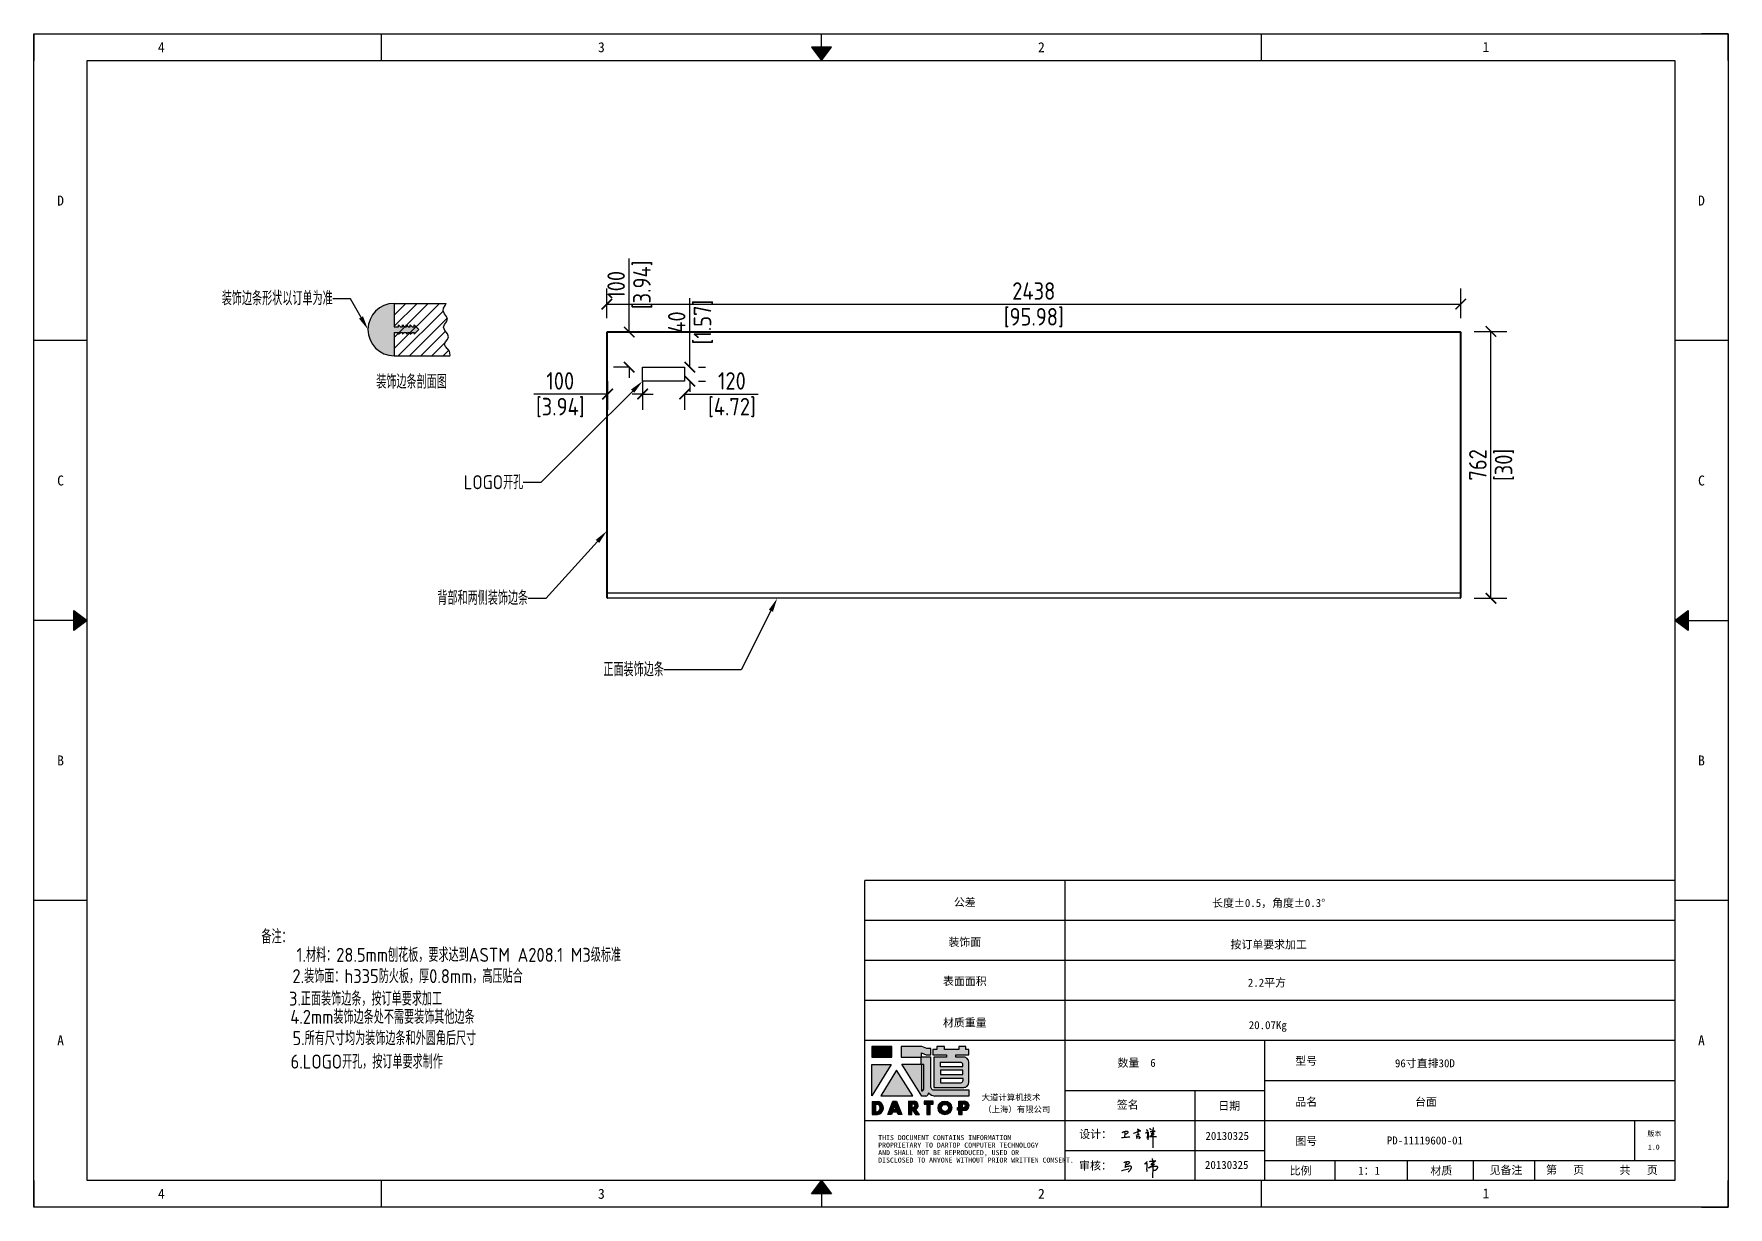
# Model space of a CAD drawing. Header units: millimetres. Extents: x -8883 to 24658, y -3888 to 8326.
# Drawn here: x 9113 to 13951, y -3888 to -538 of the extents above; entities that cross this region are included whole.
import ezdxf
from ezdxf import colors
from ezdxf.entities.mleader import LeaderData, LeaderLine
from ezdxf.enums import TextEntityAlignment as Align
from ezdxf.math import Vec2, Vec3

# ---------------------------------------------------------------- set-up
doc = ezdxf.new("R2010")
doc.units = ezdxf.units.MM
doc.header["$MEASUREMENT"] = 0
doc.linetypes.add('DOT', pattern=[0.2, 0.1, -0.1])
for name, color, linetype in [('4', 7, 'Continuous'), ('ATTACHMENT', 7, 'Continuous'), ('DIM', 254, 'Continuous'), ('print', 30, 'Continuous'), ('WORKSURFACE', 7, 'Continuous')]:
    doc.layers.add(name, color=color, linetype=linetype)
doc.styles.add('Dartop', font='')
doc.styles.add('Dartop Text Style', font='gbenor.shx', dxfattribs={"bigfont": 'gbcbig.shx'})
doc.styles.add('hzHT', font='simhei.ttf')
doc.styles.get('Dartop').set_extended_font_data('FangSong_GB2312')
doc.dimstyles.new('Dartop DIM Style', dxfattribs={"dimscale": 20, "dimtxt": 2.5, "dimasz": 1.5, "dimexe": 2.25, "dimexo": 2, "dimtad": 1, "dimdsep": 46, "dimtxsty": 'Dartop Text Style', "dimblk": 'ARCHTICK', "dimcen": 0.09, "dimadec": 1, "dimazin": 0, "dimtfac": 1, "dimtofl": 0, "dimtmove": 0, "dimatfit": 1, "dimfxl": 1, "dimtolj": 1, "dimtzin": 0, "dimarcsym": 0})

# ---------------------------------------------------------------- blocks, each defined once
blk = doc.blocks.new('*U77')
at = {"color": 254, "linetype": 'Continuous', "extrusion": (0, 0, -1)}
for points in [[(-17, 0.333), (-16.812, 0.25), (-17, 0.5)], [(-17, 0.333), (-17.188, 0.25), (-16.812, 0.25)], [(-17, 0.333), (-17, 0.5), (-17.188, 0.25)]]:
    blk.add_solid(points, dxfattribs=at)
blk = doc.blocks.new('*U76')
at = {"color": 254, "linetype": 'Continuous', "extrusion": (0, 0, -1)}
for points in [[(-33.167, 11), (-33, 11), (-33.25, 11.188)], [(-33.167, 11), (-33.25, 11.188), (-33.25, 10.812)], [(-33.167, 11), (-33.25, 10.812), (-33, 11)]]:
    blk.add_solid(points, dxfattribs=at)
blk = doc.blocks.new('*U78')
at = {"color": 254, "linetype": 'Continuous'}
for points in [[(17, 21.667), (17.188, 21.75), (16.812, 21.75)], [(17, 21.667), (16.812, 21.75), (17, 21.5)], [(17, 21.667), (17, 21.5), (17.188, 21.75)]]:
    blk.add_solid(points, dxfattribs=at)
blk = doc.blocks.new('*U75')
at = {"color": 254, "linetype": 'Continuous', "extrusion": (0, 0, -1)}
for points in [[(-0.833, 11), (-0.75, 10.812), (-0.75, 11.188)], [(-0.833, 11), (-0.75, 11.188), (-1, 11)], [(-0.833, 11), (-1, 11), (-0.75, 10.812)]]:
    blk.add_solid(points, dxfattribs=at)
blk = doc.blocks.new('dadao')
for p, q in [((48, 19.2), (44.9, 10.4)), ((44.9, 10.4), (51.2, 10.4)), ((51.2, 10.4), (48, 19.2))]:
    blk.add_line(p, q)
for points in [[(41.8, 121.6), (41.8, 143.7), (-0.4, 143.7), (-0.4, 121.6), (41.8, 121.6)], [(104.8, 122), (104.8, 130.3), (114.1, 126.3), (124.2, 126.3), (124.2, 139.6), (115.9, 139.6), (105.1, 143.9), (61.5, 143.9)], [(61.7, 144), (61.7, 121.3), (103.9, 121.3)], [(113.4, 38.7), (105.1, 38.7), (63, 106.5), (103.9, 106.5), (103.9, 120.9), (103.9, 121.3)], [(109.7, 53.6), (109.7, 106.2), (104.3, 106.2), (104.3, 50.4), (106.6, 50.4)], [(144.6, 94.4), (144.6, 84.8), (192, 84.8), (192, 94.1), (144.9, 94.1)], [(120.2, 45), (119.5, 45), (119.5, 44.6)], [(0, 28), (0, 0), (11.8, 0)], [(0.1, 28), (14, 28)], [(7.1, 21.8), (7.1, 6.1), (12, 6.1)], [(7.1, 21.8), (11.4, 21.8)], [(76.8, 28.2), (76.8, 0), (84.1, 0), (84.1, 11.1), (91.6, -0.1), (100.3, -0.1), (91.7, 11.1)], [(76.8, 28.2), (90.6, 28.2)], [(84, 22.7), (84, 15.3), (87.2, 15.3)], [(84, 22.7), (87.3, 22.7)], [(183.7, 0), (183.7, 9.6), (180.6, 9.6), (180.6, 14.9), (183.8, 14.9), (183.8, 28.1), (196.1, 28.1), (196.5, 28.1)], [(183.7, 0), (190.9, 0), (190.9, 9.6), (198.8, 9.6)], [(194.9, 22.3), (190.8, 22.3), (190.8, 15), (194.4, 15)]]:
    blk.add_lwpolyline(points)
blk.add_lwpolyline([(137.1, 144.2), (137.1, 137.9), (128.3, 137.9), (128.3, 126.5), (157.3, 126.5), (157.3, 121.5), (130.3, 121.5), (130.3, 57.5), (194.4, 57.5, 0.414214), (204.4, 67.5), (204.4, 111.3, 0.414214), (194.4, 121.3), (177.5, 121.3), (177.5, 126.3), (204.7, 126.3), (204.7, 137.7), (198.2, 137.7), (198.2, 143.9), (183.3, 143.9), (183.3, 138), (153, 138), (153, 144.2), (137.1, 144.2)], format="xyb", close=True)
for points in [[(104.8, 122), (123.4, 122), (123.4, 60, 0.414214), (131.4, 52), (204.8, 52), (204.8, 39.1), (131.7, 39.1)], [(144.3, 110.8), (144.3, 101.8), (192.3, 101.8), (192.3, 105.5, 0.414214), (187.3, 110.5), (144.3, 110.5)], [(144.6, 77), (144.6, 67.5), (187.6, 67.5, 0.414214), (192.6, 72.5), (192.6, 76.4), (144.6, 76.4)]]:
    blk.add_lwpolyline(points, format="xyb")
for points in [[(-0.3, 106.2), (40.4, 106.2), (-0.3, 39.7), (-0.3, 106.2)], [(51.7, 94.1), (18.4, 39.3), (86.2, 39.3)], [(43.8, 28.2), (51.8, 28.2), (62.6, -0.1), (55, -0.1), (53.2, 5), (42.9, 5), (41.1, 0), (33.6, 0)], [(110, 28.1), (110, 21.9), (116, 21.9), (116, -0.1), (123.2, -0.1), (123.2, 22), (129.2, 22), (129.2, 28.1), (110, 28.1)]]:
    blk.add_lwpolyline(points, close=True)
for radius in [14.5, 7.44]:
    blk.add_circle((154.2, 14.2), radius)
for centre, radius, start, end in [((99.2, 60.7), 12.6, 305.6399, 325.969), ((111.6, 46.7), 8.19, 282.9811, 347.6627), ((136, 61.7), 22.9, 226.7358, 259.3209), ((8.5, 13.9), 8.49, 294.2143, 69.7177), ((9.6, 14.2), 14.4, 278.6604, 72.3203), ((86.4, 19), 3.8, 282.527, 76.7196), ((88.6, 19.4), 8.95, 290.6073, 77.2124), ((193.7, 18.7), 3.8, 280.9891, 72.5513), ((195.7, 18.6), 9.51, 288.8959, 85.2442)]:
    blk.add_arc(centre, radius, start, end)
blk = doc.blocks.new('h')
for p, q in [((20768.1, -2360.9), (20773, -2359.1)), ((20769.5, -2366.9), (20769.8, -2370.6)), ((20769.8, -2370.6), (20770.9, -2378)), ((20770.9, -2378), (20771.5, -2370.6)), ((20772.4, -2369.3), (20774.9, -2367.8)), ((20773, -2359.1), (20784.1, -2355.2)), ((20773.3, -2331.8), (20775.3, -2338.7)), ((20789.1, -2340.9), (20773.5, -2331.9)), ((20775.3, -2338.7), (20775.6, -2351.2)), ((20775.6, -2351.2), (20775.5, -2357.3)), ((20782.2, -2369.2), (20780, -2377.1)), ((20780, -2377.1), (20788.3, -2371.3)), ((20780.1, -2366.4), (20780.8, -2366.4)), ((20781.9, -2367.4), (20782.2, -2369.2)), ((20845.7, -2343.5), (20848.4, -2353)), ((20848.9, -2370.3), (20847.9, -2424)), ((20848.4, -2353), (20848.9, -2370.3))]:
    blk.add_line(p, q)
for points in [[(20696.6, -2372.4, 0.002073), (20710.6, -2371.9, 0.016137), (20719.6, -2371.3, 0.008314), (20736.9, -2369.3)], [(20699.1, -2348.2, -0.029745), (20704.6, -2345.4, -0.046842), (20708.4, -2344.2, -0.00919), (20714.3, -2343, -0.018517), (20717.2, -2342.5, -0.037841), (20720.3, -2342.4, -0.039541), (20723.2, -2342.8, -0.149785), (20726, -2344.3, -0.204935), (20726.9, -2346.6, -0.074872), (20726.5, -2348.3, -0.061615), (20725.6, -2350.3, -0.034204), (20723.8, -2352.6, -0.045776), (20722.3, -2354.1, -0.054985), (20720.4, -2355.3, -0.036348), (20717.3, -2356.5, -0.067752), (20715.7, -2356.8, -0.043553), (20713.2, -2356.7)], [(20755, -2351.9, -0.024077), (20759.9, -2350.1, -0.013147), (20768.7, -2346.5, -0.00522), (20775.4, -2344.1, -0.018517), (20777.3, -2343.4, -0.008274), (20786.3, -2341, -0.039541), (20788.3, -2340.8, -0.079216), (20789.4, -2341, -0.204935)], [(20813.5, -2350.1, 0.007348), (20815.9, -2348.7, 0.008421), (20818, -2347.3, 0.009459), (20819.7, -2346.2, -0.016325), (20820.7, -2345.5, -0.173771), (20821.8, -2345.3, -0.085159), (20823.9, -2346, -0.125883), (20826, -2347.9, -0.160659), (20826.6, -2350.1, -0.010447), (20826.5, -2352.3, -0.008247), (20826.2, -2355.1, -0.002698), (20825.3, -2374, 0.001562), (20823.9, -2383.7, 0.016137)], [(20816.8, -2335, -0.053561), (20819.6, -2336.1, -0.075272), (20821.3, -2337.3, -0.005295), (20822.5, -2338.5, -0.009337), (20823.1, -2339.1, -0.026146), (20823.7, -2339.8, -0.016644), (20824.5, -2340.9)], [(20832.1, -2329.2, -0.053561), (20834.9, -2330.3, -0.075272), (20836.7, -2331.5, -0.005295), (20837.8, -2332.6, -0.009337), (20838.5, -2333.3, -0.026146), (20839, -2334, -0.016644), (20839.8, -2335.1)], [(20836, -2343.7, -0.02797), (20842.1, -2342.6, -0.048868), (20845.6, -2342.2, -0.00919), (20851.1, -2341.4, -0.018517), (20853.9, -2341.1, -0.037841), (20856.7, -2341.2, -0.039541), (20859.4, -2341.6, -0.018282), (20840.6, -2354.7, -0.000937)], [(20847.6, -2340.2, 0.021784), (20849.6, -2335.9, 0.028296), (20850.8, -2332.4, 0.008136), (20851.9, -2328.2, 0.028913), (20852.2, -2327, 0.08193), (20852.1, -2325.9, 0.075058), (20851.7, -2324.7, 0.275043)]]:
    blk.add_lwpolyline(points, format="xyb")
for points in [[(20711.3, -2343.5), (20711.3, -2343.5), (20711.5, -2355.8), (20710.7, -2368), (20710.6, -2371.9)], [(20821.5, -2350.6), (20822.4, -2359.2), (20822.2, -2364.9), (20821.7, -2369), (20821.3, -2376.3), (20823.6, -2368.5), (20827.2, -2366.3), (20829.5, -2366.3)], [(20840.6, -2354.7), (20850, -2354.7), (20855, -2354.3), (20845.9, -2361.1), (20840.5, -2364), (20833, -2367.5), (20863.2, -2367.4), (20865.9, -2367.3)]]:
    blk.add_lwpolyline(points)
for centre, radius, start, end in [((20773.7, -2371.2), 2.3, 121.9907, 163.60158), ((20787.5, -2406), 40.3, 100.61827, 108.24823), ((20780.8, -2367.6), 1.15, 9.4675, 90)]:
    blk.add_arc(centre, radius, start, end)
blk = doc.blocks.new('_ArchTick')
at = {"color": 0, "linetype": 'ByBlock', "const_width": 0.15}
blk.add_lwpolyline([(-0.5, -0.5), (0.5, 0.5)], dxfattribs=at)
blk = doc.blocks.new('*D79')
at = {"layer": 'Defpoints', "color": 0, "transparency": 16777216}
for p in [(13187.2, -1309.6), (10749.2, -1389.6), (13187.2, -1389.6)]:
    blk.add_point(p, dxfattribs=at)
at = {"layer": 'DIM', "color": 0, "lineweight": -2, "transparency": 16777216}
for p, q in [((10749.2, -1349.6), (10749.2, -1264.6)), ((13187.2, -1349.6), (13187.2, -1264.6)), ((10749.2, -1309.6), (13187.2, -1309.6))]:
    blk.add_line(p, q, dxfattribs=at)
at = {"layer": 'DIM', "color": 0, "lineweight": -2, "transparency": 16777216, "xscale": 30, "yscale": 30, "zscale": 30, "rotation": 180}
blk.add_blockref('_ArchTick', (10749.2, -1309.6), dxfattribs=at)
at = {"layer": 'DIM', "color": 0, "lineweight": -2, "transparency": 16777216, "xscale": 30, "yscale": 30, "zscale": 30}
blk.add_blockref('_ArchTick', (13187.2, -1309.6), dxfattribs=at)
at = {"layer": 'DIM', "color": 0, "transparency": 16777216, "char_height": 50, "attachment_point": 5, "style": 'Dartop Text Style'}
for s, insert in [('\\A1;2438', (11968.2, -1272.1)), ('\\A1;[95.98]', (11968.2, -1348.2))]:
    blk.add_mtext(s, dxfattribs=dict(at, insert=insert))
blk = doc.blocks.new('*D80')
at = {"layer": 'Defpoints', "color": 0, "transparency": 16777216}
for p in [(13185.2, -1387.6), (13273.6, -1387.6), (13185.2, -2149.6)]:
    blk.add_point(p, dxfattribs=at)
at = {"layer": 'DIM', "color": 0, "lineweight": -2, "transparency": 16777216}
for p, q in [((13225.2, -1387.6), (13318.6, -1387.6)), ((13273.6, -2149.6), (13273.6, -1387.6)), ((13225.2, -2149.6), (13318.6, -2149.6))]:
    blk.add_line(p, q, dxfattribs=at)
at = {"layer": 'DIM', "color": 0, "lineweight": -2, "transparency": 16777216, "xscale": 30, "yscale": 30, "zscale": 30}
for p, rotation in [((13273.6, -1387.6), 90), ((13273.6, -2149.6), 270)]:
    blk.add_blockref('_ArchTick', p, dxfattribs=dict(at, rotation=rotation))
at = {"layer": 'DIM', "color": 0, "transparency": 16777216, "char_height": 50, "attachment_point": 5, "rotation": 90, "style": 'Dartop Text Style'}
for s, insert in [('\\A1;762', (13236.1, -1768.6)), ('\\A1;[30]', (13312.1, -1768.6))]:
    blk.add_mtext(s, dxfattribs=dict(at, insert=insert))
blk = doc.blocks.new('*D81')
at = {"layer": 'Defpoints', "color": 0, "transparency": 16777216}
for p in [(10751.2, -1489.6), (10851.2, -1489.6), (10751.2, -1566.3)]:
    blk.add_point(p, dxfattribs=at)
at = {"layer": 'DIM', "color": 0, "lineweight": -2, "transparency": 16777216}
for p, q in [((10751.2, -1529.6), (10751.2, -1611.3)), ((10851.2, -1529.6), (10851.2, -1611.3)), ((10751.2, -1566.3), (10541.1, -1566.3)), ((10851.2, -1566.3), (10881.2, -1566.3))]:
    blk.add_line(p, q, dxfattribs=at)
at = {"layer": 'DIM', "color": 0, "lineweight": -2, "transparency": 16777216, "xscale": 30, "yscale": 30, "zscale": 30}
blk.add_blockref('_ArchTick', (10751.2, -1566.3), dxfattribs=at)
at = {"layer": 'DIM', "color": 0, "lineweight": -2, "transparency": 16777216, "xscale": 30, "yscale": 30, "zscale": 30, "rotation": 180}
blk.add_blockref('_ArchTick', (10851.2, -1566.3), dxfattribs=at)
at = {"layer": 'DIM', "color": 0, "transparency": 16777216, "char_height": 50, "attachment_point": 5, "style": 'Dartop Text Style'}
for s, insert in [('\\A1;100', (10616.2, -1528.8)), ('\\A1;[3.94]', (10616.2, -1604.8))]:
    blk.add_mtext(s, dxfattribs=dict(at, insert=insert))
blk = doc.blocks.new('*D82')
at = {"layer": 'Defpoints', "color": 0, "transparency": 16777216}
for p in [(10813.3, -1389.6), (10851.2, -1389.6), (10851.2, -1489.6)]:
    blk.add_point(p, dxfattribs=at)
at = {"layer": 'DIM', "color": 0, "lineweight": -2, "transparency": 16777216}
for p, q in [((10813.3, -1389.6), (10813.3, -1179.4)), ((10811.2, -1389.6), (10768.3, -1389.6)), ((10811.2, -1489.6), (10768.3, -1489.6)), ((10813.3, -1489.6), (10813.3, -1519.6))]:
    blk.add_line(p, q, dxfattribs=at)
at = {"layer": 'DIM', "color": 0, "lineweight": -2, "transparency": 16777216, "xscale": 30, "yscale": 30, "zscale": 30}
for p, rotation in [((10813.3, -1389.6), 270), ((10813.3, -1489.6), 90)]:
    blk.add_blockref('_ArchTick', p, dxfattribs=dict(at, rotation=rotation))
at = {"layer": 'DIM', "color": 0, "transparency": 16777216, "char_height": 50, "attachment_point": 5, "rotation": 90, "style": 'Dartop Text Style'}
for s, insert in [('\\A1;[3.94]', (10851.8, -1254.5)), ('\\A1;100', (10775.8, -1254.5))]:
    blk.add_mtext(s, dxfattribs=dict(at, insert=insert))
blk = doc.blocks.new('*D83')
at = {"layer": 'Defpoints', "color": 0, "transparency": 16777216}
for p in [(10851.2, -1529.6), (10971.2, -1529.6), (10971.2, -1566.3)]:
    blk.add_point(p, dxfattribs=at)
at = {"layer": 'DIM', "color": 0, "lineweight": -2, "transparency": 16777216}
for p, q in [((10851.2, -1566.3), (10821.2, -1566.3)), ((10851.2, -1569.6), (10851.2, -1611.3)), ((10971.2, -1566.3), (11181.2, -1566.3)), ((10971.2, -1569.6), (10971.2, -1611.3))]:
    blk.add_line(p, q, dxfattribs=at)
at = {"layer": 'DIM', "color": 0, "lineweight": -2, "transparency": 16777216, "xscale": 30, "yscale": 30, "zscale": 30}
blk.add_blockref('_ArchTick', (10851.2, -1566.3), dxfattribs=at)
at = {"layer": 'DIM', "color": 0, "lineweight": -2, "transparency": 16777216, "xscale": 30, "yscale": 30, "zscale": 30, "rotation": 180}
blk.add_blockref('_ArchTick', (10971.2, -1566.3), dxfattribs=at)
at = {"layer": 'DIM', "color": 0, "transparency": 16777216, "char_height": 50, "attachment_point": 5, "style": 'Dartop Text Style'}
for s, insert in [('\\A1;120', (11106.2, -1528.8)), ('\\A1;[4.72]', (11106.2, -1604.8))]:
    blk.add_mtext(s, dxfattribs=dict(at, insert=insert))
blk = doc.blocks.new('*D84')
at = {"layer": 'Defpoints', "color": 0, "transparency": 16777216}
for p in [(10971.2, -1489.6), (10986.2, -1489.6), (10971.2, -1529.6)]:
    blk.add_point(p, dxfattribs=at)
at = {"layer": 'DIM', "color": 0, "lineweight": -2, "transparency": 16777216}
for p, q in [((10986.2, -1489.6), (10986.2, -1292.1)), ((11011.2, -1489.6), (11031.2, -1489.6)), ((10986.2, -1529.6), (10986.2, -1559.6)), ((11011.2, -1529.6), (11031.2, -1529.6))]:
    blk.add_line(p, q, dxfattribs=at)
at = {"layer": 'DIM', "color": 0, "lineweight": -2, "transparency": 16777216, "xscale": 30, "yscale": 30, "zscale": 30}
for p, rotation in [((10986.2, -1489.6), 270), ((10986.2, -1529.6), 90)]:
    blk.add_blockref('_ArchTick', p, dxfattribs=dict(at, rotation=rotation))
at = {"layer": 'DIM', "color": 0, "transparency": 16777216, "char_height": 50, "attachment_point": 5, "rotation": 90, "style": 'Dartop Text Style'}
for s, insert in [('\\A1;[1.57]', (11024.8, -1360.8)), ('\\A1;40', (10948.7, -1360.8))]:
    blk.add_mtext(s, dxfattribs=dict(at, insert=insert))

msp = doc.modelspace()

# ---------------------------------------------------------------- hatches: boundary and pattern name
for points in [[(11562.895, -3429.924), (11505.94, -3429.924), (11505.94, -3459.681), (11562.895, -3459.681)], [(11561.061, -3480.501), (11506.092, -3480.501), (11506.092, -3570.25)], [(11576.298, -3496.788), (11531.364, -3570.848), (11622.862, -3570.848)], [(11680.96, -3586.001), (11654.956, -3586.001), (11654.956, -3594.251), (11663.07, -3594.251), (11663.07, -3623.979), (11672.784, -3623.979), (11672.784, -3594.231), (11680.96, -3594.231)]]:
    msp.add_hatch(color=0).paths.add_polyline_path(points)
h = msp.add_hatch(color=0)
h.paths.add_polyline_path([(11648.009, -3448.009), (11660.579, -3453.439), (11674.169, -3453.439), (11674.169, -3435.452), (11662.957, -3435.452), (11648.349, -3429.683), (11589.807, -3429.683), (11589.807, -3460.103), (11646.767, -3460.103), (11646.767, -3460.718), (11646.767, -3480.16), (11591.532, -3480.16), (11648.345, -3571.591), (11659.595, -3571.591, 0.27937482), (11667.807, -3563.605), (11667.807, -3563.183), (11668.8, -3563.183, 0.14314537), (11684.288, -3571.065), (11783.01, -3571.065), (11783.01, -3553.725), (11683.867, -3553.725, -0.41421356), (11673.069, -3542.927), (11673.069, -3459.141), (11648.009, -3459.141)])
h.paths.add_polyline_path([(11647.341, -3480.549), (11654.579, -3480.55), (11654.579, -3551.513, -0.08893574), (11650.384, -3555.827), (11647.316, -3555.827)], flags=16)
h = msp.add_hatch(color=0)
h.paths.add_polyline_path([(11782.84, -3437.97), (11774.056, -3437.97), (11774.056, -3429.615), (11753.979, -3429.615), (11753.979, -3437.553), (11712.99, -3437.553), (11712.99, -3429.197), (11691.522, -3429.197), (11691.522, -3437.707), (11679.66, -3437.707), (11679.66, -3453.112), (11718.805, -3453.112), (11718.805, -3459.925), (11682.329, -3459.925), (11682.329, -3546.183), (11768.922, -3546.183, 0.41421356), (11782.421, -3532.685), (11782.421, -3473.613, 0.41421356), (11768.922, -3460.115), (11746.032, -3460.115), (11746.032, -3453.43), (11782.84, -3453.43)])
h.paths.add_polyline_path([(11759.359, -3474.738, -0.41421356), (11766.109, -3481.487), (11766.109, -3486.437), (11701.278, -3486.437), (11701.278, -3474.738)], flags=16)
h.paths.add_polyline_path([(11765.69, -3496.882), (11765.69, -3509.416), (11701.697, -3509.416), (11701.697, -3496.882)], flags=16)
h.paths.add_polyline_path([(11766.526, -3520.697), (11766.526, -3526.065, -0.41421356), (11759.777, -3532.814), (11701.697, -3532.814), (11701.697, -3520.697)], flags=16)
h = msp.add_hatch(color=0)
h.paths.add_polyline_path([(11525.354, -3586.136), (11506.497, -3586.136), (11506.497, -3623.866), (11522.379, -3623.866, 0.79301591)])
h.paths.add_polyline_path([(11522.658, -3615.604), (11516.065, -3615.604), (11516.065, -3594.399), (11521.93, -3594.399, -0.67136089)], flags=16)
h = msp.add_hatch(color=0)
h.paths.add_polyline_path([(11576.44, -3585.826), (11565.678, -3585.826), (11551.838, -3623.907), (11562.033, -3623.907), (11564.431, -3617.158), (11578.242, -3617.158), (11580.692, -3623.988), (11590.968, -3623.988)])
h.paths.add_polyline_path([(11575.602, -3609.884), (11567.046, -3609.884), (11571.246, -3597.918)], flags=16)
h = msp.add_hatch(color=0)
h.paths.add_polyline_path([(11628.752, -3585.853), (11610.205, -3585.853), (11610.205, -3623.927), (11620.006, -3623.927), (11620.006, -3608.833), (11630.08, -3624.064), (11641.923, -3624.064), (11630.329, -3608.929, 0.74405494)])
h.paths.add_polyline_path([(11619.916, -3603.198), (11619.916, -3593.199), (11624.297, -3593.199, -0.79680897), (11624.231, -3603.198)], flags=16)
h = msp.add_hatch(color=0)
h.paths.add_polyline_path([(11695.096, -3604.753, 1), (11734.192, -3604.753, 1)])
h.paths.add_polyline_path([(11724.687, -3604.753, -1), (11704.601, -3604.753, -1)], flags=16)
h = msp.add_hatch(color=0)
h.paths.add_polyline_path([(11771.693, -3585.943), (11771.132, -3585.943), (11754.597, -3585.943), (11754.597, -3603.712), (11750.21, -3603.712), (11750.21, -3610.925), (11754.526, -3610.925), (11754.526, -3623.861), (11764.179, -3623.861), (11764.179, -3610.875), (11774.785, -3610.875, 0.81230381)])
h.paths.add_polyline_path([(11764.036, -3603.663), (11764.036, -3593.724), (11769.528, -3593.724, -0.77821343), (11768.967, -3603.663)], flags=16)
at = {"layer": 'ATTACHMENT', "linetype": 'Continuous'}
h = msp.add_hatch(color=256, dxfattribs=at)
edge = h.paths.add_edge_path()
edge.add_line((10159.64, -1390.303), (10165.683, -1390.303))
edge.add_line((10165.683, -1390.303), (10165.683, -1395.345))
edge.add_line((10165.683, -1395.345), (10170.743, -1390.303))
edge.add_line((10170.743, -1390.303), (10176.786, -1390.303))
edge.add_line((10176.786, -1390.303), (10176.786, -1395.345))
edge.add_line((10176.786, -1395.345), (10181.846, -1390.303))
edge.add_line((10181.846, -1390.303), (10187.889, -1390.303))
edge.add_line((10187.889, -1390.303), (10187.889, -1395.345))
edge.add_line((10187.889, -1395.345), (10192.95, -1390.303))
edge.add_line((10192.95, -1390.303), (10198.993, -1390.303))
edge.add_line((10198.993, -1390.303), (10198.993, -1395.345))
edge.add_line((10198.993, -1395.345), (10212.268, -1382.117))
edge.add_line((10198.993, -1368.888), (10212.268, -1382.117))
edge.add_line((10198.993, -1373.931), (10198.993, -1368.888))
edge.add_line((10192.95, -1373.931), (10198.993, -1373.931))
edge.add_line((10187.889, -1368.888), (10192.95, -1373.931))
edge.add_line((10187.889, -1373.931), (10187.889, -1368.888))
edge.add_line((10181.846, -1373.931), (10187.889, -1373.931))
edge.add_line((10176.786, -1368.888), (10181.846, -1373.931))
edge.add_line((10176.786, -1373.931), (10176.786, -1368.888))
edge.add_line((10170.743, -1373.931), (10176.786, -1373.931))
edge.add_line((10165.683, -1368.888), (10170.743, -1373.931))
edge.add_line((10165.683, -1373.931), (10165.683, -1368.888))
edge.add_line((10159.64, -1373.931), (10165.683, -1373.931))
edge.add_line((10154.579, -1368.888), (10159.64, -1373.931))
edge.add_line((10154.579, -1373.931), (10154.579, -1368.888))
edge.add_line((10142.009, -1373.931), (10154.579, -1373.931))
edge.add_line((10142.009, -1307.314), (10142.009, -1373.931))
edge.add_arc((10142.009, -1382.117), 74.803, 90, 270)
edge.add_line((10142.009, -1390.303), (10142.009, -1456.92))
edge.add_line((10142.009, -1390.303), (10154.579, -1390.303))
edge.add_line((10154.579, -1390.303), (10154.579, -1395.345))
edge.add_line((10154.579, -1395.345), (10159.64, -1390.303))

# ---------------------------------------------------------------- linework, layer by layer
at = {"color": 0, "linetype": 'DOT'}
for p, q in [((9113.272, -537.789), (13874.508, -537.789)), ((9113.272, -3811.999), (9113.272, -613.933)), ((13950.652, -613.933), (13950.652, -3811.999)), ((13874.508, -3888.143), (9113.272, -3888.143))]:
    msp.add_line(p, q, dxfattribs=at)
at = {"color": 0}
for p, q in [((9113.272, -537.789), (9113.272, -613.933)), ((10105.359, -613.933), (10105.359, -537.789)), ((11361.742, -575.861), (11361.742, -537.789)), ((12618.125, -613.933), (12618.125, -537.789)), ((13950.652, -537.789), (13874.508, -537.789)), ((13950.652, -613.933), (13950.652, -537.789)), ((9265.561, -3811.999), (9265.561, -613.933)), ((9265.561, -613.933), (13798.363, -613.933)), ((13798.363, -613.933), (13798.363, -3811.999)), ((9265.561, -1413.45), (9113.272, -1413.45)), ((13950.652, -1413.45), (13798.363, -1413.45)), ((9227.489, -2212.966), (9113.272, -2212.966)), ((13836.436, -2212.966), (13950.652, -2212.966)), ((11485.477, -3811.999), (11485.477, -2955.374)), ((13798.363, -2955.374), (11485.477, -2955.374)), ((12056.56, -2955.374), (12056.56, -3811.999)), ((9265.561, -3012.483), (9113.272, -3012.483)), ((13950.652, -3012.483), (13798.363, -3012.483)), ((13798.363, -3069.591), (11485.477, -3069.591)), ((13798.363, -3183.808), (11485.477, -3183.808)), ((13798.363, -3298.024), (11485.477, -3298.024)), ((13798.363, -3412.241), (11485.477, -3412.241)), ((12627.643, -3811.999), (12627.643, -3412.241)), ((12627.643, -3526.457), (13798.363, -3526.457)), ((12056.56, -3555.012), (12627.643, -3555.012)), ((12427.764, -3555.012), (12427.764, -3811.999)), ((11485.477, -3640.674), (12056.56, -3640.674)), ((12056.56, -3640.674), (13798.363, -3640.674)), ((13684.147, -3754.891), (13684.147, -3640.674)), ((12056.56, -3726.337), (12627.643, -3726.337)), ((12627.643, -3754.891), (13798.363, -3754.891)), ((12828.564, -3811.999), (12828.564, -3754.891)), ((13035.627, -3811.999), (13035.627, -3754.891)), ((13223.866, -3811.999), (13223.866, -3754.891)), ((13398.605, -3811.999), (13398.605, -3754.891)), ((9113.272, -3811.999), (9113.272, -3888.143)), ((13798.363, -3811.999), (9265.561, -3811.999)), ((10105.359, -3888.143), (10105.359, -3811.999)), ((12618.125, -3888.143), (12618.125, -3811.999)), ((13950.652, -3888.143), (13950.652, -3811.999)), ((11361.742, -3850.071), (11361.742, -3888.143)), ((13874.508, -3888.143), (13950.652, -3888.143))]:
    msp.add_line(p, q, dxfattribs=at)
for p, q in [((10749.239, -1389.577), (13187.239, -1389.577)), ((10749.239, -2147.577), (10749.239, -1389.577)), ((10751.239, -1387.577), (13185.239, -1387.577)), ((10751.239, -2149.577), (10751.239, -1387.577)), ((13185.239, -1387.577), (13185.239, -2149.577)), ((13187.239, -1389.577), (13187.239, -2147.577)), ((13185.239, -2134.577), (10751.239, -2134.577)), ((13185.239, -2149.577), (10751.239, -2149.577)), ((12301.815, -3772.94), (12296.204, -3775.977)), ((12305.854, -3770.783), (12301.815, -3772.94)), ((12302.047, -3766.241), (12309.182, -3766.241)), ((12312.987, -3765.896), (12305.854, -3770.783)), ((12306.111, -3749.307), (12307.749, -3762.994)), ((12308.016, -3773.099), (12307.41, -3804.548)), ((12307.749, -3762.994), (12308.016, -3773.099)), ((12309.182, -3766.241), (12312.987, -3765.896))]:
    msp.add_line(p, q)
for points in [[(11361.742, -613.933), (11390.296, -575.861), (11333.188, -575.861), (11361.742, -613.933)], [(9265.561, -2212.966), (9227.489, -2241.52), (9227.489, -2184.412), (9265.561, -2212.966)], [(13798.363, -2212.966), (13836.436, -2184.412), (13836.436, -2241.52), (13798.363, -2212.966)], [(11361.742, -3811.999), (11390.296, -3850.071), (11333.188, -3850.071), (11361.742, -3811.999)]]:
    msp.add_lwpolyline(points, close=True, dxfattribs=at)
for points in [[(12224.888, -3761.304, -0.02974503), (12228.153, -3759.668, -0.04684215), (12230.364, -3758.957, -0.00919025), (12233.813, -3758.26, -0.01851715), (12235.541, -3758.01, -0.03784064), (12237.326, -3757.954, -0.03954126), (12239.021, -3758.164, -0.14978519), (12240.678, -3759.069, -0.20493524), (12241.185, -3760.38, -0.07487171), (12240.992, -3761.414, -0.06161465), (12240.429, -3762.559, -0.0342039), (12239.408, -3763.907, -0.04577587), (12238.493, -3764.781, -0.05498501), (12237.388, -3765.476, -0.03634791), (12235.556, -3766.205, -0.06775206), (12234.639, -3766.363, -0.04355337), (12233.196, -3766.288)], [(12296.204, -3775.977, -0.02974503), (12301.297, -3773.425, -0.04684215), (12304.745, -3772.316, -0.00919025), (12310.126, -3771.229, -0.01851715), (12312.823, -3770.838, -0.03784064), (12315.606, -3770.751, -0.03954126), (12318.251, -3771.079, -0.14978519), (12320.835, -3772.49, -0.20493524), (12321.627, -3774.535, -0.07487171), (12321.326, -3776.148, -0.06161465), (12320.447, -3777.935, -0.0342039), (12318.854, -3780.038, -0.04577587), (12317.427, -3781.401, -0.05498501), (12315.703, -3782.485, -0.03634791), (12312.845, -3783.622, -0.06775206), (12311.414, -3783.868, -0.04355337), (12309.164, -3783.752)], [(12298.544, -3757.823, -0.02797026), (12303.157, -3756.971, -0.04886788), (12305.831, -3756.686, -0.00919025), (12310.036, -3756.063, -0.01851715), (12312.137, -3755.87, -0.03784064), (12314.293, -3755.916, -0.03954126), (12316.326, -3756.277, -0.01828189), (12302.047, -3766.241, -0.0009369)]]:
    msp.add_lwpolyline(points, format="xyb")
msp.add_lwpolyline([(12232.085, -3758.593), (12232.085, -3758.593), (12230.994, -3765.283), (12229.197, -3771.575), (12228.022, -3775.435)])
for centre, radius, start, end in [((10751.239, -1389.577), 2, 90, 180), ((13185.239, -1389.577), 2, 0, 90), ((10751.239, -2147.577), 2, 180, 270), ((13185.239, -2147.577), 2, 270, 0), ((12237.812, -3787.171), 14.903, 102.47486, 113.202449), ((12259.406, -3884.78), 114.873, 100.36867, 102.47486), ((12243.827, -3799.631), 28.31, 96.125337, 100.36867), ((12242.318, -3785.574), 14.173, 87.457037, 96.125337), ((12242.371, -3784.386), 12.984, 78.399567, 87.457037), ((12244.205, -3775.453), 3.864, 44.324655, 78.399567), ((12245.435, -3774.251), 2.144, 357.998393, 44.324655), ((12256.725, -3716.009), 56.38, 299.265464, 300.9495), ((12384.453, -4188.601), 435.33, 102.46592, 103.2053), ((12087.79, -3554.809), 288.251, 313.366132, 315.296084), ((12290.525, -3765.377), 1.843, 52.375745, 91.291159), ((10669.298, -3713.085), 1623.372, 357.565664, 358.057278), ((12289.893, -3765.089), 2.112, 357.196828, 33.705179), ((12242.349, -3761.977), 49.768, 352.912546, 354.802684), ((12261.019, -3763.675), 31.021, 354.802684, 357.196828), ((12216.536, -3771.928), 12.068, 281.076982, 291.212632), ((11951.177, -2694.811), 1121.291, 283.91895, 284.971512), ((12246.464, -3807.355), 36.863, 113.202449, 120.017497), ((12235.411, -3777.579), 9.506, 283.816254, 294.030509), ((12237.44, -3782.281), 4.385, 294.836428, 309.901134), ((12178.982, -3728.349), 83.887, 316.919563, 320.58866), ((12226.518, -3769.099), 21.329, 324.094808, 331.378357), ((12243.072, -3777.468), 2.849, 319.573073, 337.48549), ((12235.223, -3771.196), 12.808, 324.910666, 333.348429), ((12241.453, -3773.523), 6.238, 326.76781, 340.871018), ((12243.341, -3774.178), 4.24, 340.871018, 357.998393), ((13200.936, -3919.455), 920.051, 171.410173, 171.768083)]:
    msp.add_arc(centre, radius, start, end)
at = {"layer": 'ATTACHMENT', "linetype": 'Continuous'}
for p, q in [((10142.009, -1340.576), (10175.271, -1307.314)), ((10142.009, -1372.603), (10207.298, -1307.314)), ((10142.009, -1404.631), (10239.326, -1307.314)), ((10142.009, -1436.658), (10271.353, -1307.314)), ((10142.009, -1307.314), (10142.009, -1373.931)), ((10142.009, -1307.314), (10290.39, -1307.314)), ((10153.775, -1456.92), (10281.485, -1329.209)), ((10185.802, -1456.92), (10292.941, -1349.781)), ((10281.428, -1329.09), (10283.011, -1321.113)), ((10285.265, -1337.001), (10281.428, -1329.09)), ((10283.011, -1321.113), (10287.66, -1312.967)), ((10291.107, -1344.846), (10285.265, -1337.001)), ((10287.66, -1312.967), (10290.39, -1307.314)), ((10294.038, -1352.736), (10291.107, -1344.846)), ((10291.152, -1360.322), (10294.038, -1352.736)), ((10142.009, -1373.931), (10154.579, -1373.931)), ((10142.009, -1390.303), (10142.009, -1456.92)), ((10142.009, -1390.303), (10154.579, -1390.303)), ((10154.579, -1373.931), (10154.579, -1368.888)), ((10154.579, -1368.888), (10159.64, -1373.931)), ((10154.579, -1395.345), (10159.64, -1390.303)), ((10154.579, -1390.303), (10154.579, -1395.345)), ((10159.64, -1373.931), (10165.683, -1373.931)), ((10159.64, -1390.303), (10165.683, -1390.303)), ((10165.683, -1373.931), (10165.683, -1368.888)), ((10165.683, -1368.888), (10170.743, -1373.931)), ((10165.683, -1395.345), (10170.743, -1390.303)), ((10165.683, -1390.303), (10165.683, -1395.345)), ((10170.743, -1373.931), (10176.786, -1373.931)), ((10170.743, -1390.303), (10176.786, -1390.303)), ((10176.786, -1373.931), (10176.786, -1368.888)), ((10176.786, -1368.888), (10181.846, -1373.931)), ((10176.786, -1395.345), (10181.846, -1390.303)), ((10176.786, -1390.303), (10176.786, -1395.345)), ((10181.846, -1373.931), (10187.889, -1373.931)), ((10181.846, -1390.303), (10187.889, -1390.303)), ((10187.889, -1373.931), (10187.889, -1368.888)), ((10187.889, -1368.888), (10192.95, -1373.931)), ((10187.889, -1395.345), (10192.95, -1390.303)), ((10187.889, -1390.303), (10187.889, -1395.345)), ((10192.95, -1373.931), (10198.993, -1373.931)), ((10192.95, -1390.303), (10198.993, -1390.303)), ((10198.993, -1373.931), (10198.993, -1368.888)), ((10198.993, -1368.888), (10212.268, -1382.117)), ((10198.993, -1395.345), (10212.268, -1382.117)), ((10198.993, -1390.303), (10198.993, -1395.345)), ((10217.83, -1456.92), (10288.173, -1386.577)), ((10283.004, -1375.593), (10285.917, -1367.968)), ((10286.801, -1384.808), (10283.004, -1375.593)), ((10285.917, -1367.968), (10291.152, -1360.322)), ((10293.909, -1393.97), (10286.801, -1384.808)), ((10297.191, -1403.179), (10293.909, -1393.97)), ((10249.857, -1456.92), (10287.667, -1419.11)), ((10281.885, -1456.92), (10297.738, -1441.066)), ((10285.368, -1424.46), (10288.306, -1417.623)), ((10288.307, -1430.975), (10285.368, -1424.46)), ((10288.306, -1417.623), (10293.798, -1410.46)), ((10294.648, -1437.392), (10288.307, -1430.975)), ((10293.798, -1410.46), (10297.191, -1403.179)), ((10300.344, -1444.164), (10294.648, -1437.392)), ((10301.694, -1455.54), (10300.344, -1444.164)), ((10142.009, -1456.92), (10301.042, -1456.92)), ((10301.042, -1456.92), (10301.694, -1455.54))]:
    msp.add_line(p, q, dxfattribs=at)
msp.add_arc((10142.009, -1382.117), 74.803, 90, 270, dxfattribs=at)
at = {"layer": 'print'}
msp.add_lwpolyline([(9113.272, -537.789), (13950.652, -537.789), (13950.652, -3888.143), (9113.272, -3888.143)], close=True, dxfattribs=at)
at = {"layer": 'WORKSURFACE'}
for p, q in [((10851.239, -1489.577), (10971.239, -1489.577)), ((10851.239, -1529.577), (10851.239, -1489.577)), ((10971.239, -1489.577), (10971.239, -1529.577)), ((10971.239, -1529.577), (10851.239, -1529.577))]:
    msp.add_line(p, q, dxfattribs=at)

# ---------------------------------------------------------------- block references
at = {"color": 0, "linetype": 'Continuous', "xscale": 152.2888407109637, "yscale": 152.2888407109637, "zscale": 152.2888407109637}
for name, p in [('*U78', (8772.832, -3888.143)), ('*U75', (9113.272, -3888.143)), ('*U76', (8772.832, -3888.143)), ('*U77', (8772.832, -3888.143))]:
    msp.add_blockref(name, p, dxfattribs=at)
at = {"color": 0}
for name, p, xscale, yscale, zscale in [('dadao', (11506.497, -3623.866), 1.349832906196347, 1.349832906196347, 1.349832906196347), ('h', (96.98, -2299.532), 0.585704211006083, 0.585704211006083, 0.585704211006083)]:
    msp.add_blockref(name, p, dxfattribs=dict(at, xscale=xscale, yscale=yscale, zscale=zscale))

# ---------------------------------------------------------------- texts
for s, height, style, p in [('4', 28.554, 'Dartop', (9477.168, -575.861)), ('3', 28.554, 'Dartop', (10733.55, -575.861)), ('2', 28.554, 'Dartop', (11989.933, -575.861)), ('1', 28.554, 'Dartop', (13259.332, -574.956)), ('D', 28.554, 'Dartop', (9189.416, -1013.692)), ('D', 28.554, 'Dartop', (13874.508, -1013.692)), ('C', 28.554, 'Dartop', (9189.416, -1813.208)), ('C', 28.554, 'Dartop', (13874.508, -1813.208)), ('B', 28.554, 'Dartop', (9189.416, -2612.724)), ('B', 28.554, 'Dartop', (13874.508, -2612.724)), ('公差', 22.8433, 'hzHT', (11771.266, -3017.495)), ('长度%%P0.5，角度%%P0.3%%D', 22.84333, 'hzHT', (12638.821, -3019.554)), ('装饰面', 22.8433, 'hzHT', (11771.266, -3131.364)), ('按订单要求加工', 22.8433, 'hzHT', (12638.821, -3138.334)), ('表面面积', 22.8433, 'hzHT', (11771.266, -3243.043)), ('2.2平方', 22.8433, 'hzHT', (12633.865, -3247.215)), ('材质重量', 22.8433, 'hzHT', (11771.266, -3361.292)), ('20.07Kg', 22.8433, 'hzHT', (12636.343, -3368.47)), ('A', 28.554, 'Dartop', (9189.416, -3412.241)), ('A', 28.554, 'Dartop', (13874.508, -3412.241)), ('数量  6', 22.8433, 'hzHT', (12261.771, -3476.184)), ('型号', 22.8433, 'hzHT', (12746.159, -3470.347)), ('96寸直排30D', 22.8433, 'hzHT', (13084.91, -3477.351)), ('品名', 22.8433, 'hzHT', (12746.159, -3587.615)), ('台面', 22.8433, 'hzHT', (13088.103, -3587.615)), ('签名', 22.8433, 'hzHT', (12236.417, -3595.984)), ('日期', 22.8433, 'hzHT', (12526.272, -3598.795)), ('20130325', 22.8433, 'hzHT', (12520.409, -3684.674)), ('版本', 14.2771, 'hzHT', (13740.155, -3678.577)), ('图号', 22.8433, 'hzHT', (12746.159, -3699.27)), ('PD-11119600-01', 22.84333, 'hzHT', (13084.91, -3697.779)), ('1.0', 14.2771, 'Dartop', (13738.438, -3716.733)), ('20130325', 22.8433, 'hzHT', (12519.049, -3767.561)), ('比例', 22.8433, 'hzHT', (12730.231, -3784.04)), ('材质', 22.8433, 'hzHT', (13131.855, -3784.04)), ('见备注', 22.8433, 'hzHT', (13316.385, -3782.365)), ('第   页', 22.8433, 'hzHT', (13485.224, -3781.67)), ('共   页', 22.8433, 'hzHT', (13695.06, -3782.502)), ('1：1', 22.8433, 'hzHT', (12925.518, -3784.04)), ('4', 28.554, 'Dartop', (9477.168, -3850.071)), ('3', 28.554, 'Dartop', (10733.55, -3850.071)), ('2', 28.554, 'Dartop', (11989.933, -3850.071)), ('1', 28.554, 'Dartop', (13259.332, -3849.166))]:
    msp.add_text(s, height=height, dxfattribs=dict(at, style=style)).set_placement(p, align=Align.MIDDLE_CENTER)
at = {"color": 0, "style": 'hzHT'}
for s, height, p in [('设计：', 22.8433, (12098.036, -3691.157)), ('THIS DOCUMENT CONTAINS INFORMATION', 14.27708, (11524.022, -3696.782)), ('PROPRIETARY TO DARTOP COMPUTER TECHNOLOGY', 14.27708, (11524.022, -3718.197)), ('AND SHALL NOT BE REPRODUCED, USED OR', 14.27708, (11524.022, -3739.613)), ('DISCLOSED TO ANYONE WITHOUT PRIOR WRITTEN CONSENT.', 14.27708, (11524.022, -3761.029)), ('审核：', 22.8433, (12097.696, -3781.111))]:
    msp.add_text(s, height=height, dxfattribs=at).set_placement(p)
at = {"layer": '4', "color": 0, "style": 'hzHT'}
for s, p in [('大道计算机技术', (11819.311, -3583.382)), ('（上海）有限公司', (11823.622, -3617.529))]:
    msp.add_text(s, height=17.1325, dxfattribs=at).set_placement(p)
at = {"layer": 'DIM', "style": 'Dartop Text Style'}
for s, p in [('装饰边条剖面图', (10191.629, -1530.844)), ('备注：', (9806.113, -3115.809)), ('1.材料：28.5mm刨花板，要求达到ASTM A208.1 M3级标准', (10326.407, -3167.793)), ('2.装饰面：h335防火板，厚0.8mm，高压贴合           ', (10299.617, -3228.557)), ('3.正面装饰边条，按订单要求加工                    ', (10277.117, -3292.806)), ('4.2mm装饰边条处不需要装饰其他边条                 ', (10292.951, -3344.894)), ('5.所有尺寸均为装饰边条和外圆角后尺寸              ', (10265.794, -3405.659)), ('6.LOGO开孔，按订单要求制作              ', (10215.549, -3472.546))]:
    msp.add_text(s, height=40, dxfattribs=at).set_placement(p, align=Align.MIDDLE_CENTER)

# ---------------------------------------------------------------- dimensions: what is measured, and where the dimension line sits
at = {"layer": 'DIM'}
for base, p1, p2, picture, middle in [((10813.26, -1389.577), (10851.239, -1489.577), (10851.239, -1389.577), '*D82', (10813.26, -1254.504)), ((10986.239, -1489.577), (10971.239, -1529.577), (10971.239, -1489.577), '*D84', (10986.239, -1360.827)), ((13273.567, -1387.577), (13185.239, -2149.577), (13185.239, -1387.577), '*D80', (13273.567, -1768.577))]:
    dim = msp.add_linear_dim(base=base, p1=p1, p2=p2, angle=90, dimstyle='Dartop DIM Style', override={"dimpost": '\\X'}, dxfattribs=at)
    dim.commit()
    dim.dimension.update_dxf_attribs({"geometry": picture, "text_midpoint": middle})
for base, p1, p2, picture, middle in [((13187.239, -1309.609), (10749.239, -1389.577), (13187.239, -1389.577), '*D79', (11968.239, -1309.609)), ((10751.239, -1566.284), (10851.239, -1489.577), (10751.239, -1489.577), '*D81', (10616.166, -1566.284)), ((10971.239, -1566.284), (10851.239, -1529.577), (10971.239, -1529.577), '*D83', (11106.239, -1566.284))]:
    dim = msp.add_linear_dim(base=base, p1=p1, p2=p2, dimstyle='Dartop DIM Style', override={"dimpost": '\\X'}, dxfattribs=at)
    dim.commit()
    dim.dimension.update_dxf_attribs({"geometry": picture, "text_midpoint": middle})

# ---------------------------------------------------------------- leaders
ml = msp.add_multileader_mtext('Standard', dxfattribs=at)
ml.set_content('装饰边条形状以订单为准', color=256, style='Dartop Text Style')
ml.set_leader_properties()
ml.build(insert=Vec2(0, 0))
ml.multileader.update_dxf_attribs({"dogleg_length": 0.36, "arrow_head_size": 40})
ctx = ml.context
ctx.base_point, ctx.char_height, ctx.arrow_head_size, ctx.landing_gap_size, ctx.plane_origin = Vec3(9651.43, -1294.289), 40, 40, 0.09, Vec3(10293.976, -1133.051)
ctx.text_align_type = 2
notes = []
notes.append((ctx, [(0, (1, 1, 0), (10016.908, -1294.289), (-1, 0), 50.298, [(0, [(10067.206, -1382.117)], 0, [])])]))
ctx.mtext.insert, ctx.mtext.alignment, ctx.mtext.flow_direction = Vec3(9966.52, -1272.745), 3, 5
ml = msp.add_multileader_mtext('Standard', dxfattribs=at)
ml.set_content('LOGO开孔', color=256, style='Dartop Text Style')
ml.set_leader_properties()
ml.build(insert=Vec2(0, 0))
ml.multileader.update_dxf_attribs({"dogleg_length": 0.36, "arrow_head_size": 40})
ctx = ml.context
ctx.base_point, ctx.char_height, ctx.arrow_head_size, ctx.landing_gap_size, ctx.plane_origin = Vec3(10355.49, -1819.363), 40, 40, 0.09, Vec3(10406.906, -1821.84)
ctx.text_align_type = 2
notes.append((ctx, [(0, (1, 1, 0), (10560.772, -1819.363), (-1, 0), 50.298, [(0, [(10851.239, -1529.577)], 0, [])])]))
ctx.mtext.insert, ctx.mtext.alignment, ctx.mtext.flow_direction = Vec3(10510.384, -1798.039), 3, 5
ml = msp.add_multileader_mtext('Standard', dxfattribs=at)
ml.set_content('背部和两侧装饰边条', color=256, style='Dartop Text Style')
ml.set_leader_properties()
ml.build(insert=Vec2(0, 0))
ml.multileader.update_dxf_attribs({"dogleg_length": 0.36, "arrow_head_size": 40})
ctx = ml.context
ctx.base_point, ctx.char_height, ctx.arrow_head_size, ctx.landing_gap_size, ctx.plane_origin = Vec3(10266.693, -2149.894), 40, 40, 0.09, Vec3(10896.144, -1890.444)
ctx.text_align_type = 2
notes.append((ctx, [(0, (1, 1, 0), (10574.818, -2149.894), (-1, 0), 50.298, [(0, [(10749.239, -1957.416)], 0, [])])]))
ctx.mtext.insert, ctx.mtext.alignment, ctx.mtext.flow_direction = Vec3(10524.43, -2128.35), 3, 5
ml = msp.add_multileader_mtext('Standard', dxfattribs=at)
ml.set_content('正面装饰边条', color=256, style='Dartop Text Style')
ml.set_leader_properties()
ml.build(insert=Vec2(0, 0))
ml.multileader.update_dxf_attribs({"dogleg_length": 0.36, "arrow_head_size": 40})
ctx = ml.context
ctx.base_point, ctx.char_height, ctx.arrow_head_size, ctx.landing_gap_size, ctx.plane_origin = Vec3(10741.786, -2353.807), 40, 40, 0.09, Vec3(11410.01, -2248.889)
ctx.text_align_type = 2
notes.append((ctx, [(0, (1, 1, 0), (11132.942, -2353.807), (-1, 0), 220.682, [(0, [(11235.605, -2149.577)], 0, [])])]))
ctx.mtext.insert, ctx.mtext.alignment, ctx.mtext.flow_direction = Vec3(10912.17, -2332.484), 3, 5
for ctx, leaders in notes:
    for number, flags, end, landing, length, lines in leaders:
        leader = LeaderData()
        leader.index, (leader.has_last_leader_line, leader.has_dogleg_vector, leader.attachment_direction) = number, flags
        leader.last_leader_point, leader.dogleg_vector, leader.dogleg_length = Vec3(end), Vec3(landing), length
        for number, points, colour, breaks in lines:
            line = LeaderLine()
            line.index, line.vertices, line.color, line.breaks = number, Vec3.list(points), colors.encode_raw_color(colour), breaks
            leader.lines.append(line)
        ctx.leaders.append(leader)

doc.saveas('drawing.dxf')
